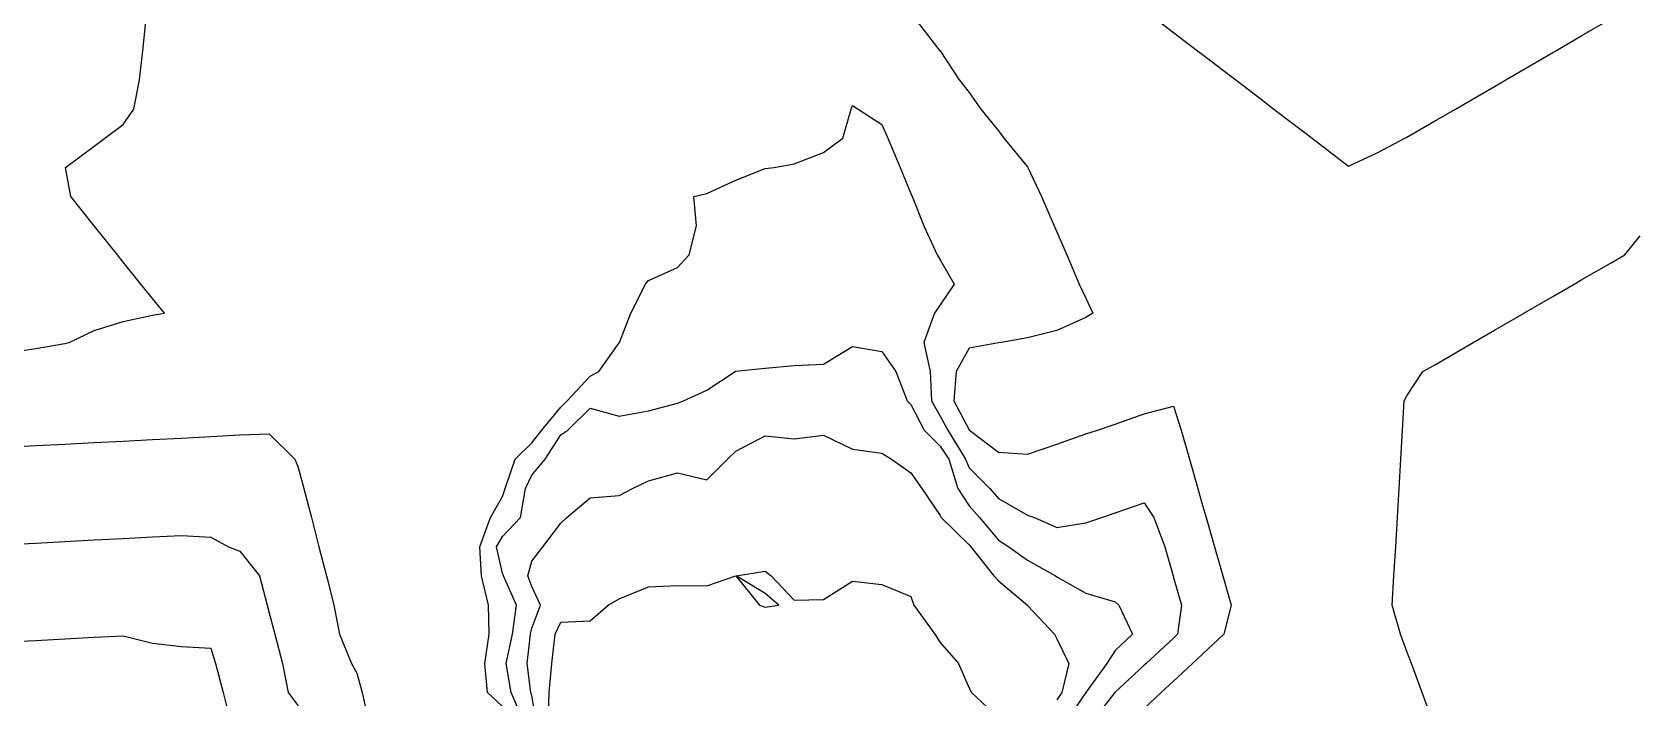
# Model space of a CAD drawing. Header units: metres. Extents: x 2681030 to 2681330, y 1246000 to 1246290.
# Drawn here: x 2681222.69 to 2681250.16, y 1246144.16 to 1246155.57 of the extents above; entities that cross this region are included whole.
import ezdxf

# ---------------------------------------------------------------- set-up
doc = ezdxf.new("R2010")
doc.units = ezdxf.units.M
doc.layers.add('BASIS_HOEHENLINIEN', color=8, linetype='Continuous')

msp = doc.modelspace()

# ---------------------------------------------------------------- linework, layer by layer
at = {"layer": 'BASIS_HOEHENLINIEN'}
for points in [[(2681222.25, 1246150.07, 0), (2681222.75, 1246150.144, 0), (2681223.25, 1246150.233, 0), (2681223.321, 1246150.25, 0), (2681223.75, 1246150.455, 0), (2681224.25, 1246150.61, 0), (2681224.75, 1246150.716, 0), (2681224.956, 1246150.75, 0), (2681224.75, 1246151.006, 0), (2681224.553, 1246151.25, 0), (2681224.25, 1246151.627, 0), (2681224.151, 1246151.75, 0), (2681223.75, 1246152.248, 0), (2681223.749, 1246152.25, 0), (2681223.348, 1246152.75, 0), (2681223.262, 1246153.25, 0), (2681223.75, 1246153.613, 0), (2681223.933, 1246153.75, 0), (2681224.25, 1246153.986, 0), (2681224.433, 1246154.25, 0), (2681224.526, 1246154.75, 0), (2681224.582, 1246155.25, 0), (2681224.637, 1246155.75, 0)], [(2681237.855, 1246155.75, 0), (2681238.246, 1246155.25, 0), (2681238.25, 1246155.245, 0), (2681238.579, 1246154.75, 0), (2681238.75, 1246154.533, 0), (2681238.948, 1246154.25, 0), (2681239.25, 1246153.877, 0), (2681239.343, 1246153.75, 0), (2681239.75, 1246153.258, 0), (2681239.756, 1246153.25, 0), (2681239.989, 1246152.75, 0), (2681240.205, 1246152.25, 0), (2681240.25, 1246152.146, 0), (2681240.421, 1246151.75, 0), (2681240.634, 1246151.25, 0), (2681240.75, 1246151.008, 0), (2681240.865, 1246150.75, 0), (2681240.75, 1246150.677, 0), (2681240.25, 1246150.455, 0), (2681239.75, 1246150.327, 0), (2681239.3, 1246150.25, 0), (2681239.25, 1246150.242, 0), (2681238.75, 1246150.155, 0), (2681238.523, 1246149.75, 0), (2681238.486, 1246149.25, 0), (2681238.75, 1246148.752, 0), (2681238.754, 1246148.75, 0), (2681239.25, 1246148.373, 0), (2681239.75, 1246148.338, 0), (2681240.25, 1246148.51, 0), (2681240.75, 1246148.682, 0), (2681240.949, 1246148.75, 0), (2681241.25, 1246148.853, 0), (2681241.75, 1246149.025, 0), (2681242.25, 1246149.156, 0), (2681242.38, 1246148.75, 0), (2681242.522, 1246148.25, 0), (2681242.665, 1246147.75, 0), (2681242.75, 1246147.454, 0), (2681242.811, 1246147.25, 0), (2681242.951, 1246146.75, 0), (2681243.094, 1246146.25, 0), (2681243.237, 1246145.75, 0), (2681243.115, 1246145.25, 0), (2681242.75, 1246144.91, 0), (2681242.578, 1246144.75, 0), (2681242.25, 1246144.445, 0), (2681242.04, 1246144.25, 0), (2681241.75, 1246143.98, 0)], [(2681242.005, 1246155.75, 0), (2681242.25, 1246155.563, 0), (2681242.66, 1246155.25, 0), (2681242.75, 1246155.182, 0), (2681243.25, 1246154.8, 0), (2681243.316, 1246154.75, 0), (2681243.75, 1246154.418, 0), (2681243.971, 1246154.25, 0), (2681244.25, 1246154.037, 0), (2681244.625, 1246153.75, 0), (2681244.75, 1246153.655, 0), (2681245.25, 1246153.273, 0), (2681245.75, 1246153.503, 0), (2681246.216, 1246153.75, 0), (2681246.25, 1246153.767, 0), (2681246.75, 1246154.057, 0), (2681247.083, 1246154.25, 0), (2681247.25, 1246154.347, 0), (2681247.75, 1246154.637, 0), (2681247.944, 1246154.75, 0), (2681248.25, 1246154.927, 0), (2681248.75, 1246155.218, 0), (2681248.806, 1246155.25, 0), (2681249.25, 1246155.508, 0), (2681249.667, 1246155.75, 0)], [(2681230.75, 1246144.013, 0), (2681230.492, 1246144.25, 0), (2681230.446, 1246144.75, 0), (2681230.519, 1246145.25, 0), (2681230.512, 1246145.75, 0), (2681230.387, 1246146.25, 0), (2681230.359, 1246146.75, 0), (2681230.541, 1246147.25, 0), (2681230.75, 1246147.61, 0), (2681230.795, 1246147.75, 0), (2681230.966, 1246148.25, 0), (2681231.25, 1246148.531, 0), (2681231.424, 1246148.75, 0), (2681231.75, 1246149.141, 0), (2681231.86, 1246149.25, 0), (2681232.25, 1246149.674, 0), (2681232.4, 1246149.75, 0), (2681232.75, 1246150.246, 0), (2681232.753, 1246150.25, 0), (2681232.947, 1246150.75, 0), (2681233.203, 1246151.25, 0), (2681233.25, 1246151.31, 0), (2681233.75, 1246151.534, 0), (2681233.948, 1246151.75, 0), (2681234.075, 1246152.25, 0), (2681234.03, 1246152.75, 0), (2681234.25, 1246152.804, 0), (2681234.75, 1246153.032, 0), (2681235.25, 1246153.23, 0), (2681235.405, 1246153.25, 0), (2681235.75, 1246153.313, 0), (2681236.25, 1246153.505, 0), (2681236.581, 1246153.75, 0), (2681236.725, 1246154.25, 0), (2681236.75, 1246154.31, 0), (2681236.845, 1246154.25, 0), (2681237.25, 1246153.986, 0), (2681237.352, 1246153.75, 0), (2681237.568, 1246153.25, 0), (2681237.75, 1246152.8, 0), (2681237.771, 1246152.75, 0), (2681237.972, 1246152.25, 0), (2681238.199, 1246151.75, 0), (2681238.25, 1246151.665, 0), (2681238.493, 1246151.25, 0), (2681238.25, 1246150.896, 0), (2681238.154, 1246150.75, 0), (2681237.973, 1246150.25, 0), (2681238.081, 1246149.75, 0), (2681238.101, 1246149.25, 0), (2681238.25, 1246148.989, 0), (2681238.382, 1246148.75, 0), (2681238.685, 1246148.25, 0), (2681238.75, 1246148.102, 0), (2681239.102, 1246147.75, 0), (2681239.25, 1246147.575, 0), (2681239.75, 1246147.291, 0), (2681239.868, 1246147.25, 0), (2681240.25, 1246147.079, 0), (2681240.75, 1246147.157, 0), (2681241.02, 1246147.25, 0), (2681241.25, 1246147.329, 0), (2681241.75, 1246147.501, 0), (2681241.911, 1246147.25, 0), (2681242.099, 1246146.75, 0), (2681242.242, 1246146.25, 0), (2681242.25, 1246146.222, 0), (2681242.385, 1246145.75, 0), (2681242.318, 1246145.25, 0), (2681242.25, 1246145.186, 0), (2681241.781, 1246144.75, 0), (2681241.75, 1246144.721, 0), (2681241.25, 1246144.256, 0), (2681241.246, 1246144.25, 0), (2681240.849, 1246143.75, 0)], [(2681246.695, 1246143.75, 0), (2681246.511, 1246144.25, 0), (2681246.327, 1246144.75, 0), (2681246.25, 1246144.957, 0), (2681246.142, 1246145.25, 0), (2681246, 1246145.75, 0), (2681246.029, 1246146.25, 0), (2681246.059, 1246146.75, 0), (2681246.088, 1246147.25, 0), (2681246.118, 1246147.75, 0), (2681246.147, 1246148.25, 0), (2681246.177, 1246148.75, 0), (2681246.206, 1246149.25, 0), (2681246.25, 1246149.337, 0), (2681246.523, 1246149.75, 0), (2681246.75, 1246149.881, 0), (2681247.25, 1246150.17, 0), (2681247.389, 1246150.25, 0), (2681247.75, 1246150.459, 0), (2681248.25, 1246150.748, 0), (2681248.254, 1246150.75, 0), (2681248.75, 1246151.036, 0), (2681249.12, 1246151.25, 0), (2681249.25, 1246151.332, 0), (2681249.75, 1246151.614, 0), (2681249.985, 1246151.75, 0), (2681250.25, 1246152.078, 0)], [(2681231.116, 1246143.75, 0), (2681230.9, 1246144.25, 0), (2681230.81, 1246144.75, 0), (2681230.923, 1246145.25, 0), (2681230.987, 1246145.75, 0), (2681230.765, 1246146.25, 0), (2681230.75, 1246146.295, 0), (2681230.646, 1246146.75, 0), (2681230.75, 1246146.925, 0), (2681231.058, 1246147.25, 0), (2681231.145, 1246147.75, 0), (2681231.25, 1246147.975, 0), (2681231.482, 1246148.25, 0), (2681231.75, 1246148.67, 0), (2681231.868, 1246148.75, 0), (2681232.25, 1246149.127, 0), (2681232.75, 1246148.99, 0), (2681233.25, 1246149.078, 0), (2681233.75, 1246149.208, 0), (2681233.852, 1246149.25, 0), (2681234.25, 1246149.431, 0), (2681234.739, 1246149.75, 0), (2681234.75, 1246149.756, 0), (2681235.25, 1246149.807, 0), (2681235.75, 1246149.857, 0), (2681236.25, 1246149.876, 0), (2681236.75, 1246150.182, 0), (2681237.25, 1246150.096, 0), (2681237.491, 1246149.75, 0), (2681237.685, 1246149.25, 0), (2681237.75, 1246149.186, 0), (2681237.979, 1246148.75, 0), (2681238.25, 1246148.473, 0), (2681238.398, 1246148.25, 0), (2681238.551, 1246147.75, 0), (2681238.75, 1246147.453, 0), (2681238.925, 1246147.25, 0), (2681239.25, 1246146.86, 0), (2681239.426, 1246146.75, 0), (2681239.75, 1246146.52, 0), (2681240.226, 1246146.25, 0), (2681240.25, 1246146.236, 0), (2681240.75, 1246145.953, 0), (2681241.25, 1246145.805, 0), (2681241.312, 1246145.75, 0), (2681241.549, 1246145.25, 0), (2681241.25, 1246144.97, 0), (2681241.106, 1246144.75, 0), (2681240.75, 1246144.251, 0), (2681240.749, 1246144.25, 0), (2681240.406, 1246143.75, 0)], [(2681222.25, 1246148.457, 0), (2681222.75, 1246148.483, 0), (2681223.25, 1246148.509, 0), (2681223.75, 1246148.535, 0), (2681224.25, 1246148.561, 0), (2681224.75, 1246148.587, 0), (2681225.25, 1246148.613, 0), (2681225.75, 1246148.639, 0), (2681226.25, 1246148.665, 0), (2681226.75, 1246148.682, 0), (2681227.188, 1246148.25, 0), (2681227.25, 1246148.108, 0), (2681227.343, 1246147.75, 0), (2681227.474, 1246147.25, 0), (2681227.604, 1246146.75, 0), (2681227.734, 1246146.25, 0), (2681227.75, 1246146.19, 0), (2681227.86, 1246145.75, 0), (2681227.957, 1246145.25, 0), (2681228.162, 1246144.75, 0), (2681228.25, 1246144.583, 0), (2681228.342, 1246144.25, 0), (2681228.451, 1246143.75, 0)], [(2681231.333, 1246143.75, 0), (2681231.25, 1246144.197, 0), (2681231.234, 1246144.25, 0), (2681231.17, 1246144.75, 0), (2681231.227, 1246145.25, 0), (2681231.25, 1246145.357, 0), (2681231.398, 1246145.75, 0), (2681231.25, 1246146.068, 0), (2681231.182, 1246146.25, 0), (2681231.25, 1246146.5, 0), (2681231.442, 1246146.75, 0), (2681231.75, 1246147.153, 0), (2681231.852, 1246147.25, 0), (2681232.25, 1246147.589, 0), (2681232.75, 1246147.628, 0), (2681232.977, 1246147.75, 0), (2681233.25, 1246147.881, 0), (2681233.75, 1246148.016, 0), (2681234.25, 1246147.894, 0), (2681234.607, 1246148.25, 0), (2681234.75, 1246148.387, 0), (2681235.25, 1246148.651, 0), (2681235.75, 1246148.599, 0), (2681236.25, 1246148.662, 0), (2681236.75, 1246148.421, 0), (2681237.25, 1246148.352, 0), (2681237.418, 1246148.25, 0), (2681237.75, 1246148.016, 0), (2681237.938, 1246147.75, 0), (2681238.25, 1246147.288, 0), (2681238.268, 1246147.25, 0), (2681238.75, 1246146.781, 0), (2681238.776, 1246146.75, 0), (2681239.173, 1246146.25, 0), (2681239.25, 1246146.164, 0), (2681239.746, 1246145.75, 0), (2681239.75, 1246145.745, 0), (2681240.209, 1246145.25, 0), (2681240.25, 1246145.17, 0), (2681240.454, 1246144.75, 0), (2681240.335, 1246144.25, 0), (2681240.25, 1246144.126, 0)], [(2681222.25, 1246146.788, 0), (2681222.75, 1246146.814, 0), (2681223.25, 1246146.84, 0), (2681223.75, 1246146.866, 0), (2681224.25, 1246146.892, 0), (2681224.75, 1246146.918, 0), (2681225.25, 1246146.944, 0), (2681225.75, 1246146.914, 0), (2681226.051, 1246146.75, 0), (2681226.25, 1246146.672, 0), (2681226.586, 1246146.25, 0), (2681226.716, 1246145.75, 0), (2681226.75, 1246145.62, 0), (2681226.846, 1246145.25, 0), (2681226.977, 1246144.75, 0), (2681227.074, 1246144.25, 0), (2681227.25, 1246144.026, 0)], [(2681231.534, 1246143.75, 0), (2681231.551, 1246144.25, 0), (2681231.596, 1246144.75, 0), (2681231.652, 1246145.25, 0), (2681231.75, 1246145.456, 0), (2681232.25, 1246145.482, 0), (2681232.561, 1246145.75, 0), (2681232.75, 1246145.86, 0), (2681233.25, 1246146.063, 0), (2681233.75, 1246146.086, 0), (2681234.25, 1246146.081, 0), (2681234.75, 1246146.249, 0), (2681235.154, 1246145.75, 0), (2681235.25, 1246145.712, 0), (2681235.486, 1246145.75, 0), (2681235.25, 1246145.951, 0), (2681234.754, 1246146.25, 0), (2681235.25, 1246146.333, 0), (2681235.353, 1246146.25, 0), (2681235.75, 1246145.832, 0), (2681236.25, 1246145.845, 0), (2681236.75, 1246146.162, 0), (2681237.25, 1246146.101, 0), (2681237.75, 1246145.897, 0), (2681237.8, 1246145.75, 0), (2681238.16, 1246145.25, 0), (2681238.25, 1246145.107, 0), (2681238.564, 1246144.75, 0), (2681238.75, 1246144.325, 0), (2681238.79, 1246144.25, 0), (2681239.25, 1246143.821, 0)], [(2681222.25, 1246145.12, 0), (2681222.75, 1246145.146, 0), (2681223.25, 1246145.172, 0), (2681223.75, 1246145.198, 0), (2681224.25, 1246145.224, 0), (2681224.75, 1246145.096, 0), (2681225.25, 1246145.041, 0), (2681225.75, 1246145.013, 0), (2681225.828, 1246144.75, 0), (2681225.959, 1246144.25, 0), (2681226.089, 1246143.75, 0)]]:
    msp.add_polyline3d(points, dxfattribs=at)

doc.saveas('drawing.dxf')
